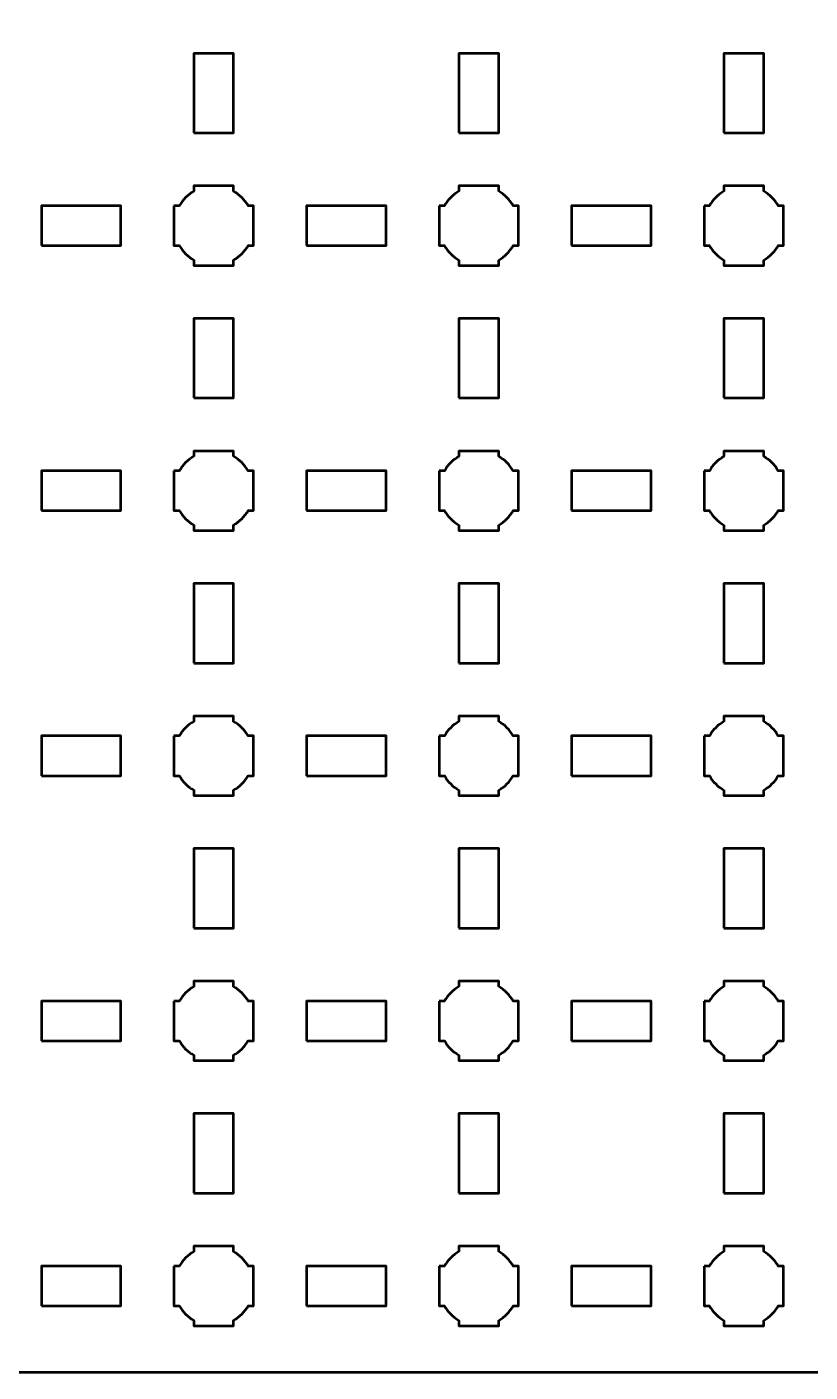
# Model space of a CAD drawing. Header units: centimetres. Extents: x -31.1 to 10.2, y -35.5 to 5.8.
# Drawn here: x -5.91 to 0, y -35.5 to -25.35 of the extents above; entities that cross this region are included whole.
import ezdxf

# ---------------------------------------------------------------- set-up
doc = ezdxf.new("R2010")
doc.units = ezdxf.units.CM
doc.header["$MEASUREMENT"] = 0
doc.layers.add('Layer 1', color=7, linetype='Continuous')

msp = doc.modelspace()

# ---------------------------------------------------------------- linework, layer by layer
at = {"layer": 'Layer 1', "color": 250, "lineweight": 53}
for points in [[(-4.65, -26.15), (-4.35, -26.15), (-4.35, -25.55), (-4.65, -25.55), (-4.65, -26.15)], [(-2.65, -26.15), (-2.35, -26.15), (-2.35, -25.55), (-2.65, -25.55), (-2.65, -26.15)], [(-0.65, -26.15), (-0.35, -26.15), (-0.35, -25.55), (-0.65, -25.55), (-0.65, -26.15)], [(-5.8, -27), (-5.2, -27), (-5.2, -26.7), (-5.8, -26.7), (-5.8, -27)], [(-3.8, -27), (-3.2, -27), (-3.2, -26.7), (-3.8, -26.7), (-3.8, -27)], [(-1.8, -27), (-1.2, -27), (-1.2, -26.7), (-1.8, -26.7), (-1.8, -27)], [(-4.65, -28.15), (-4.35, -28.15), (-4.35, -27.55), (-4.65, -27.55), (-4.65, -28.15)], [(-2.65, -28.15), (-2.35, -28.15), (-2.35, -27.55), (-2.65, -27.55), (-2.65, -28.15)], [(-0.65, -28.15), (-0.35, -28.15), (-0.35, -27.55), (-0.65, -27.55), (-0.65, -28.15)], [(-5.8, -29), (-5.2, -29), (-5.2, -28.7), (-5.8, -28.7), (-5.8, -29)], [(-3.8, -29), (-3.2, -29), (-3.2, -28.7), (-3.8, -28.7), (-3.8, -29)], [(-1.8, -29), (-1.2, -29), (-1.2, -28.7), (-1.8, -28.7), (-1.8, -29)], [(-4.65, -30.15), (-4.35, -30.15), (-4.35, -29.55), (-4.65, -29.55), (-4.65, -30.15)], [(-2.65, -30.15), (-2.35, -30.15), (-2.35, -29.55), (-2.65, -29.55), (-2.65, -30.15)], [(-0.65, -30.15), (-0.35, -30.15), (-0.35, -29.55), (-0.65, -29.55), (-0.65, -30.15)], [(-5.8, -31), (-5.2, -31), (-5.2, -30.7), (-5.8, -30.7), (-5.8, -31)], [(-3.8, -31), (-3.2, -31), (-3.2, -30.7), (-3.8, -30.7), (-3.8, -31)], [(-1.8, -31), (-1.2, -31), (-1.2, -30.7), (-1.8, -30.7), (-1.8, -31)], [(-4.65, -32.15), (-4.35, -32.15), (-4.35, -31.55), (-4.65, -31.55), (-4.65, -32.15)], [(-2.65, -32.15), (-2.35, -32.15), (-2.35, -31.55), (-2.65, -31.55), (-2.65, -32.15)], [(-0.65, -32.15), (-0.35, -32.15), (-0.35, -31.55), (-0.65, -31.55), (-0.65, -32.15)], [(-5.8, -33), (-5.2, -33), (-5.2, -32.7), (-5.8, -32.7), (-5.8, -33)], [(-3.8, -33), (-3.2, -33), (-3.2, -32.7), (-3.8, -32.7), (-3.8, -33)], [(-1.8, -33), (-1.2, -33), (-1.2, -32.7), (-1.8, -32.7), (-1.8, -33)], [(-4.65, -34.15), (-4.35, -34.15), (-4.35, -33.55), (-4.65, -33.55), (-4.65, -34.15)], [(-2.65, -34.15), (-2.35, -34.15), (-2.35, -33.55), (-2.65, -33.55), (-2.65, -34.15)], [(-0.65, -34.15), (-0.35, -34.15), (-0.35, -33.55), (-0.65, -33.55), (-0.65, -34.15)], [(-5.8, -35), (-5.2, -35), (-5.2, -34.7), (-5.8, -34.7), (-5.8, -35)], [(-3.8, -35), (-3.2, -35), (-3.2, -34.7), (-3.8, -34.7), (-3.8, -35)], [(-1.8, -35), (-1.2, -35), (-1.2, -34.7), (-1.8, -34.7), (-1.8, -35)]]:
    msp.add_lwpolyline(points, close=True, dxfattribs=at)
msp.add_open_spline([(-31.15, -35), (-31.15, -35), (-31.15, 5.3), (-31.15, 5.3), (-31.15, 5.3), (-31.15, 5.57609), (-30.92609, 5.8), (-30.65, 5.8), (-30.65, 5.8), (-30.65, 5.8), (9.65, 5.8), (9.65, 5.8), (9.65, 5.8), (9.92609, 5.8), (10.15, 5.57609), (10.15, 5.3), (10.15, 5.3), (10.15, 5.3), (10.15, -35), (10.15, -35), (10.15, -35), (10.15, -35.27609), (9.92609, -35.5), (9.65, -35.5), (9.65, -35.5), (9.65, -35.5), (-30.65, -35.5), (-30.65, -35.5), (-30.65, -35.5), (-30.92609, -35.5), (-31.15, -35.27609), (-31.15, -35)], degree=3, knots=[0, 0, 0, 0, 0.125, 0.125, 0.125, 0.125, 0.25, 0.25, 0.25, 0.25, 0.375, 0.375, 0.375, 0.375, 0.5, 0.5, 0.5, 0.5, 0.625, 0.625, 0.625, 0.625, 0.75, 0.75, 0.75, 0.75, 0.875, 0.875, 0.875, 0.875, 1, 1, 1, 1], dxfattribs=at)
at = {"layer": 'Layer 1', "lineweight": 53}
for points in [[(-4.8, -26.7), (-4.8, -26.7), (-4.75985, -26.7), (-4.75985, -26.7), (-4.75985, -26.7), (-4.7335, -26.65447), (-4.69553, -26.6165), (-4.65, -26.59015), (-4.65, -26.59015), (-4.65, -26.59015), (-4.65, -26.55), (-4.65, -26.55), (-4.65, -26.55), (-4.65, -26.55), (-4.5, -26.55), (-4.5, -26.55), (-4.5, -26.55), (-4.5, -26.55), (-4.35, -26.55), (-4.35, -26.55), (-4.35, -26.55), (-4.35, -26.55), (-4.35, -26.59015), (-4.35, -26.59015), (-4.35, -26.59015), (-4.30447, -26.6165), (-4.2665, -26.65447), (-4.24015, -26.7), (-4.24015, -26.7), (-4.24015, -26.7), (-4.2, -26.7), (-4.2, -26.7), (-4.2, -26.7), (-4.2, -26.7), (-4.2, -26.85), (-4.2, -26.85), (-4.2, -26.85), (-4.2, -26.85), (-4.2, -27), (-4.2, -27), (-4.2, -27), (-4.2, -27), (-4.24015, -27), (-4.24015, -27), (-4.24015, -27), (-4.2665, -27.04553), (-4.30447, -27.0835), (-4.35, -27.10985), (-4.35, -27.10985), (-4.35, -27.10985), (-4.35, -27.15), (-4.35, -27.15), (-4.35, -27.15), (-4.35, -27.15), (-4.5, -27.15), (-4.5, -27.15), (-4.5, -27.15), (-4.5, -27.15), (-4.65, -27.15), (-4.65, -27.15), (-4.65, -27.15), (-4.65, -27.15), (-4.65, -27.10985), (-4.65, -27.10985), (-4.65, -27.10985), (-4.69553, -27.0835), (-4.7335, -27.04553), (-4.75985, -27), (-4.75985, -27), (-4.75985, -27), (-4.8, -27), (-4.8, -27), (-4.8, -27), (-4.8, -27), (-4.8, -26.85), (-4.8, -26.85), (-4.8, -26.85), (-4.8, -26.85), (-4.8, -26.7), (-4.8, -26.7)], [(-2.8, -26.7), (-2.8, -26.7), (-2.75985, -26.7), (-2.75985, -26.7), (-2.75985, -26.7), (-2.7335, -26.65447), (-2.69553, -26.6165), (-2.65, -26.59015), (-2.65, -26.59015), (-2.65, -26.59015), (-2.65, -26.55), (-2.65, -26.55), (-2.65, -26.55), (-2.65, -26.55), (-2.5, -26.55), (-2.5, -26.55), (-2.5, -26.55), (-2.5, -26.55), (-2.35, -26.55), (-2.35, -26.55), (-2.35, -26.55), (-2.35, -26.55), (-2.35, -26.59015), (-2.35, -26.59015), (-2.35, -26.59015), (-2.30447, -26.6165), (-2.2665, -26.65447), (-2.24015, -26.7), (-2.24015, -26.7), (-2.24015, -26.7), (-2.2, -26.7), (-2.2, -26.7), (-2.2, -26.7), (-2.2, -26.7), (-2.2, -26.85), (-2.2, -26.85), (-2.2, -26.85), (-2.2, -26.85), (-2.2, -27), (-2.2, -27), (-2.2, -27), (-2.2, -27), (-2.24015, -27), (-2.24015, -27), (-2.24015, -27), (-2.2665, -27.04553), (-2.30447, -27.0835), (-2.35, -27.10985), (-2.35, -27.10985), (-2.35, -27.10985), (-2.35, -27.15), (-2.35, -27.15), (-2.35, -27.15), (-2.35, -27.15), (-2.5, -27.15), (-2.5, -27.15), (-2.5, -27.15), (-2.5, -27.15), (-2.65, -27.15), (-2.65, -27.15), (-2.65, -27.15), (-2.65, -27.15), (-2.65, -27.10985), (-2.65, -27.10985), (-2.65, -27.10985), (-2.69553, -27.0835), (-2.7335, -27.04553), (-2.75985, -27), (-2.75985, -27), (-2.75985, -27), (-2.8, -27), (-2.8, -27), (-2.8, -27), (-2.8, -27), (-2.8, -26.85), (-2.8, -26.85), (-2.8, -26.85), (-2.8, -26.85), (-2.8, -26.7), (-2.8, -26.7)], [(-0.8, -26.7), (-0.8, -26.7), (-0.75985, -26.7), (-0.75985, -26.7), (-0.75985, -26.7), (-0.7335, -26.65447), (-0.69553, -26.6165), (-0.65, -26.59015), (-0.65, -26.59015), (-0.65, -26.59015), (-0.65, -26.55), (-0.65, -26.55), (-0.65, -26.55), (-0.65, -26.55), (-0.5, -26.55), (-0.5, -26.55), (-0.5, -26.55), (-0.5, -26.55), (-0.35, -26.55), (-0.35, -26.55), (-0.35, -26.55), (-0.35, -26.55), (-0.35, -26.59015), (-0.35, -26.59015), (-0.35, -26.59015), (-0.30447, -26.6165), (-0.2665, -26.65447), (-0.24015, -26.7), (-0.24015, -26.7), (-0.24015, -26.7), (-0.2, -26.7), (-0.2, -26.7), (-0.2, -26.7), (-0.2, -26.7), (-0.2, -26.85), (-0.2, -26.85), (-0.2, -26.85), (-0.2, -26.85), (-0.2, -27), (-0.2, -27), (-0.2, -27), (-0.2, -27), (-0.24015, -27), (-0.24015, -27), (-0.24015, -27), (-0.2665, -27.04553), (-0.30447, -27.0835), (-0.35, -27.10985), (-0.35, -27.10985), (-0.35, -27.10985), (-0.35, -27.15), (-0.35, -27.15), (-0.35, -27.15), (-0.35, -27.15), (-0.5, -27.15), (-0.5, -27.15), (-0.5, -27.15), (-0.5, -27.15), (-0.65, -27.15), (-0.65, -27.15), (-0.65, -27.15), (-0.65, -27.15), (-0.65, -27.10985), (-0.65, -27.10985), (-0.65, -27.10985), (-0.69553, -27.0835), (-0.7335, -27.04553), (-0.75985, -27), (-0.75985, -27), (-0.75985, -27), (-0.8, -27), (-0.8, -27), (-0.8, -27), (-0.8, -27), (-0.8, -26.85), (-0.8, -26.85), (-0.8, -26.85), (-0.8, -26.85), (-0.8, -26.7), (-0.8, -26.7)], [(-4.8, -28.7), (-4.8, -28.7), (-4.75985, -28.7), (-4.75985, -28.7), (-4.75985, -28.7), (-4.7335, -28.65447), (-4.69553, -28.6165), (-4.65, -28.59015), (-4.65, -28.59015), (-4.65, -28.59015), (-4.65, -28.55), (-4.65, -28.55), (-4.65, -28.55), (-4.65, -28.55), (-4.5, -28.55), (-4.5, -28.55), (-4.5, -28.55), (-4.5, -28.55), (-4.35, -28.55), (-4.35, -28.55), (-4.35, -28.55), (-4.35, -28.55), (-4.35, -28.59015), (-4.35, -28.59015), (-4.35, -28.59015), (-4.30447, -28.6165), (-4.2665, -28.65447), (-4.24015, -28.7), (-4.24015, -28.7), (-4.24015, -28.7), (-4.2, -28.7), (-4.2, -28.7), (-4.2, -28.7), (-4.2, -28.7), (-4.2, -28.85), (-4.2, -28.85), (-4.2, -28.85), (-4.2, -28.85), (-4.2, -29), (-4.2, -29), (-4.2, -29), (-4.2, -29), (-4.24015, -29), (-4.24015, -29), (-4.24015, -29), (-4.2665, -29.04553), (-4.30447, -29.0835), (-4.35, -29.10985), (-4.35, -29.10985), (-4.35, -29.10985), (-4.35, -29.15), (-4.35, -29.15), (-4.35, -29.15), (-4.35, -29.15), (-4.5, -29.15), (-4.5, -29.15), (-4.5, -29.15), (-4.5, -29.15), (-4.65, -29.15), (-4.65, -29.15), (-4.65, -29.15), (-4.65, -29.15), (-4.65, -29.10985), (-4.65, -29.10985), (-4.65, -29.10985), (-4.69553, -29.0835), (-4.7335, -29.04553), (-4.75985, -29), (-4.75985, -29), (-4.75985, -29), (-4.8, -29), (-4.8, -29), (-4.8, -29), (-4.8, -29), (-4.8, -28.85), (-4.8, -28.85), (-4.8, -28.85), (-4.8, -28.85), (-4.8, -28.7), (-4.8, -28.7)], [(-2.8, -28.7), (-2.8, -28.7), (-2.75985, -28.7), (-2.75985, -28.7), (-2.75985, -28.7), (-2.7335, -28.65447), (-2.69553, -28.6165), (-2.65, -28.59015), (-2.65, -28.59015), (-2.65, -28.59015), (-2.65, -28.55), (-2.65, -28.55), (-2.65, -28.55), (-2.65, -28.55), (-2.5, -28.55), (-2.5, -28.55), (-2.5, -28.55), (-2.5, -28.55), (-2.35, -28.55), (-2.35, -28.55), (-2.35, -28.55), (-2.35, -28.55), (-2.35, -28.59015), (-2.35, -28.59015), (-2.35, -28.59015), (-2.30447, -28.6165), (-2.2665, -28.65447), (-2.24015, -28.7), (-2.24015, -28.7), (-2.24015, -28.7), (-2.2, -28.7), (-2.2, -28.7), (-2.2, -28.7), (-2.2, -28.7), (-2.2, -28.85), (-2.2, -28.85), (-2.2, -28.85), (-2.2, -28.85), (-2.2, -29), (-2.2, -29), (-2.2, -29), (-2.2, -29), (-2.24015, -29), (-2.24015, -29), (-2.24015, -29), (-2.2665, -29.04553), (-2.30447, -29.0835), (-2.35, -29.10985), (-2.35, -29.10985), (-2.35, -29.10985), (-2.35, -29.15), (-2.35, -29.15), (-2.35, -29.15), (-2.35, -29.15), (-2.5, -29.15), (-2.5, -29.15), (-2.5, -29.15), (-2.5, -29.15), (-2.65, -29.15), (-2.65, -29.15), (-2.65, -29.15), (-2.65, -29.15), (-2.65, -29.10985), (-2.65, -29.10985), (-2.65, -29.10985), (-2.69553, -29.0835), (-2.7335, -29.04553), (-2.75985, -29), (-2.75985, -29), (-2.75985, -29), (-2.8, -29), (-2.8, -29), (-2.8, -29), (-2.8, -29), (-2.8, -28.85), (-2.8, -28.85), (-2.8, -28.85), (-2.8, -28.85), (-2.8, -28.7), (-2.8, -28.7)], [(-0.8, -28.7), (-0.8, -28.7), (-0.75985, -28.7), (-0.75985, -28.7), (-0.75985, -28.7), (-0.7335, -28.65447), (-0.69553, -28.6165), (-0.65, -28.59015), (-0.65, -28.59015), (-0.65, -28.59015), (-0.65, -28.55), (-0.65, -28.55), (-0.65, -28.55), (-0.65, -28.55), (-0.5, -28.55), (-0.5, -28.55), (-0.5, -28.55), (-0.5, -28.55), (-0.35, -28.55), (-0.35, -28.55), (-0.35, -28.55), (-0.35, -28.55), (-0.35, -28.59015), (-0.35, -28.59015), (-0.35, -28.59015), (-0.30447, -28.6165), (-0.2665, -28.65447), (-0.24015, -28.7), (-0.24015, -28.7), (-0.24015, -28.7), (-0.2, -28.7), (-0.2, -28.7), (-0.2, -28.7), (-0.2, -28.7), (-0.2, -28.85), (-0.2, -28.85), (-0.2, -28.85), (-0.2, -28.85), (-0.2, -29), (-0.2, -29), (-0.2, -29), (-0.2, -29), (-0.24015, -29), (-0.24015, -29), (-0.24015, -29), (-0.2665, -29.04553), (-0.30447, -29.0835), (-0.35, -29.10985), (-0.35, -29.10985), (-0.35, -29.10985), (-0.35, -29.15), (-0.35, -29.15), (-0.35, -29.15), (-0.35, -29.15), (-0.5, -29.15), (-0.5, -29.15), (-0.5, -29.15), (-0.5, -29.15), (-0.65, -29.15), (-0.65, -29.15), (-0.65, -29.15), (-0.65, -29.15), (-0.65, -29.10985), (-0.65, -29.10985), (-0.65, -29.10985), (-0.69553, -29.0835), (-0.7335, -29.04553), (-0.75985, -29), (-0.75985, -29), (-0.75985, -29), (-0.8, -29), (-0.8, -29), (-0.8, -29), (-0.8, -29), (-0.8, -28.85), (-0.8, -28.85), (-0.8, -28.85), (-0.8, -28.85), (-0.8, -28.7), (-0.8, -28.7)], [(-4.8, -30.7), (-4.8, -30.7), (-4.75985, -30.7), (-4.75985, -30.7), (-4.75985, -30.7), (-4.7335, -30.65447), (-4.69553, -30.6165), (-4.65, -30.59015), (-4.65, -30.59015), (-4.65, -30.59015), (-4.65, -30.55), (-4.65, -30.55), (-4.65, -30.55), (-4.65, -30.55), (-4.5, -30.55), (-4.5, -30.55), (-4.5, -30.55), (-4.5, -30.55), (-4.35, -30.55), (-4.35, -30.55), (-4.35, -30.55), (-4.35, -30.55), (-4.35, -30.59015), (-4.35, -30.59015), (-4.35, -30.59015), (-4.30447, -30.6165), (-4.2665, -30.65447), (-4.24015, -30.7), (-4.24015, -30.7), (-4.24015, -30.7), (-4.2, -30.7), (-4.2, -30.7), (-4.2, -30.7), (-4.2, -30.7), (-4.2, -30.85), (-4.2, -30.85), (-4.2, -30.85), (-4.2, -30.85), (-4.2, -31), (-4.2, -31), (-4.2, -31), (-4.2, -31), (-4.24015, -31), (-4.24015, -31), (-4.24015, -31), (-4.2665, -31.04553), (-4.30447, -31.0835), (-4.35, -31.10985), (-4.35, -31.10985), (-4.35, -31.10985), (-4.35, -31.15), (-4.35, -31.15), (-4.35, -31.15), (-4.35, -31.15), (-4.5, -31.15), (-4.5, -31.15), (-4.5, -31.15), (-4.5, -31.15), (-4.65, -31.15), (-4.65, -31.15), (-4.65, -31.15), (-4.65, -31.15), (-4.65, -31.10985), (-4.65, -31.10985), (-4.65, -31.10985), (-4.69553, -31.0835), (-4.7335, -31.04553), (-4.75985, -31), (-4.75985, -31), (-4.75985, -31), (-4.8, -31), (-4.8, -31), (-4.8, -31), (-4.8, -31), (-4.8, -30.85), (-4.8, -30.85), (-4.8, -30.85), (-4.8, -30.85), (-4.8, -30.7), (-4.8, -30.7)], [(-2.8, -30.7), (-2.8, -30.7), (-2.75985, -30.7), (-2.75985, -30.7), (-2.75985, -30.7), (-2.7335, -30.65447), (-2.69553, -30.6165), (-2.65, -30.59015), (-2.65, -30.59015), (-2.65, -30.59015), (-2.65, -30.55), (-2.65, -30.55), (-2.65, -30.55), (-2.65, -30.55), (-2.5, -30.55), (-2.5, -30.55), (-2.5, -30.55), (-2.5, -30.55), (-2.35, -30.55), (-2.35, -30.55), (-2.35, -30.55), (-2.35, -30.55), (-2.35, -30.59015), (-2.35, -30.59015), (-2.35, -30.59015), (-2.30447, -30.6165), (-2.2665, -30.65447), (-2.24015, -30.7), (-2.24015, -30.7), (-2.24015, -30.7), (-2.2, -30.7), (-2.2, -30.7), (-2.2, -30.7), (-2.2, -30.7), (-2.2, -30.85), (-2.2, -30.85), (-2.2, -30.85), (-2.2, -30.85), (-2.2, -31), (-2.2, -31), (-2.2, -31), (-2.2, -31), (-2.24015, -31), (-2.24015, -31), (-2.24015, -31), (-2.2665, -31.04553), (-2.30447, -31.0835), (-2.35, -31.10985), (-2.35, -31.10985), (-2.35, -31.10985), (-2.35, -31.15), (-2.35, -31.15), (-2.35, -31.15), (-2.35, -31.15), (-2.5, -31.15), (-2.5, -31.15), (-2.5, -31.15), (-2.5, -31.15), (-2.65, -31.15), (-2.65, -31.15), (-2.65, -31.15), (-2.65, -31.15), (-2.65, -31.10985), (-2.65, -31.10985), (-2.65, -31.10985), (-2.69553, -31.0835), (-2.7335, -31.04553), (-2.75985, -31), (-2.75985, -31), (-2.75985, -31), (-2.8, -31), (-2.8, -31), (-2.8, -31), (-2.8, -31), (-2.8, -30.85), (-2.8, -30.85), (-2.8, -30.85), (-2.8, -30.85), (-2.8, -30.7), (-2.8, -30.7)], [(-0.8, -30.7), (-0.8, -30.7), (-0.75985, -30.7), (-0.75985, -30.7), (-0.75985, -30.7), (-0.7335, -30.65447), (-0.69553, -30.6165), (-0.65, -30.59015), (-0.65, -30.59015), (-0.65, -30.59015), (-0.65, -30.55), (-0.65, -30.55), (-0.65, -30.55), (-0.65, -30.55), (-0.5, -30.55), (-0.5, -30.55), (-0.5, -30.55), (-0.5, -30.55), (-0.35, -30.55), (-0.35, -30.55), (-0.35, -30.55), (-0.35, -30.55), (-0.35, -30.59015), (-0.35, -30.59015), (-0.35, -30.59015), (-0.30447, -30.6165), (-0.2665, -30.65447), (-0.24015, -30.7), (-0.24015, -30.7), (-0.24015, -30.7), (-0.2, -30.7), (-0.2, -30.7), (-0.2, -30.7), (-0.2, -30.7), (-0.2, -30.85), (-0.2, -30.85), (-0.2, -30.85), (-0.2, -30.85), (-0.2, -31), (-0.2, -31), (-0.2, -31), (-0.2, -31), (-0.24015, -31), (-0.24015, -31), (-0.24015, -31), (-0.2665, -31.04553), (-0.30447, -31.0835), (-0.35, -31.10985), (-0.35, -31.10985), (-0.35, -31.10985), (-0.35, -31.15), (-0.35, -31.15), (-0.35, -31.15), (-0.35, -31.15), (-0.5, -31.15), (-0.5, -31.15), (-0.5, -31.15), (-0.5, -31.15), (-0.65, -31.15), (-0.65, -31.15), (-0.65, -31.15), (-0.65, -31.15), (-0.65, -31.10985), (-0.65, -31.10985), (-0.65, -31.10985), (-0.69553, -31.0835), (-0.7335, -31.04553), (-0.75985, -31), (-0.75985, -31), (-0.75985, -31), (-0.8, -31), (-0.8, -31), (-0.8, -31), (-0.8, -31), (-0.8, -30.85), (-0.8, -30.85), (-0.8, -30.85), (-0.8, -30.85), (-0.8, -30.7), (-0.8, -30.7)], [(-4.8, -32.7), (-4.8, -32.7), (-4.75985, -32.7), (-4.75985, -32.7), (-4.75985, -32.7), (-4.7335, -32.65447), (-4.69553, -32.6165), (-4.65, -32.59015), (-4.65, -32.59015), (-4.65, -32.59015), (-4.65, -32.55), (-4.65, -32.55), (-4.65, -32.55), (-4.65, -32.55), (-4.5, -32.55), (-4.5, -32.55), (-4.5, -32.55), (-4.5, -32.55), (-4.35, -32.55), (-4.35, -32.55), (-4.35, -32.55), (-4.35, -32.55), (-4.35, -32.59015), (-4.35, -32.59015), (-4.35, -32.59015), (-4.30447, -32.6165), (-4.2665, -32.65447), (-4.24015, -32.7), (-4.24015, -32.7), (-4.24015, -32.7), (-4.2, -32.7), (-4.2, -32.7), (-4.2, -32.7), (-4.2, -32.7), (-4.2, -32.85), (-4.2, -32.85), (-4.2, -32.85), (-4.2, -32.85), (-4.2, -33), (-4.2, -33), (-4.2, -33), (-4.2, -33), (-4.24015, -33), (-4.24015, -33), (-4.24015, -33), (-4.2665, -33.04553), (-4.30447, -33.0835), (-4.35, -33.10985), (-4.35, -33.10985), (-4.35, -33.10985), (-4.35, -33.15), (-4.35, -33.15), (-4.35, -33.15), (-4.35, -33.15), (-4.5, -33.15), (-4.5, -33.15), (-4.5, -33.15), (-4.5, -33.15), (-4.65, -33.15), (-4.65, -33.15), (-4.65, -33.15), (-4.65, -33.15), (-4.65, -33.10985), (-4.65, -33.10985), (-4.65, -33.10985), (-4.69553, -33.0835), (-4.7335, -33.04553), (-4.75985, -33), (-4.75985, -33), (-4.75985, -33), (-4.8, -33), (-4.8, -33), (-4.8, -33), (-4.8, -33), (-4.8, -32.85), (-4.8, -32.85), (-4.8, -32.85), (-4.8, -32.85), (-4.8, -32.7), (-4.8, -32.7)], [(-2.8, -32.7), (-2.8, -32.7), (-2.75985, -32.7), (-2.75985, -32.7), (-2.75985, -32.7), (-2.7335, -32.65447), (-2.69553, -32.6165), (-2.65, -32.59015), (-2.65, -32.59015), (-2.65, -32.59015), (-2.65, -32.55), (-2.65, -32.55), (-2.65, -32.55), (-2.65, -32.55), (-2.5, -32.55), (-2.5, -32.55), (-2.5, -32.55), (-2.5, -32.55), (-2.35, -32.55), (-2.35, -32.55), (-2.35, -32.55), (-2.35, -32.55), (-2.35, -32.59015), (-2.35, -32.59015), (-2.35, -32.59015), (-2.30447, -32.6165), (-2.2665, -32.65447), (-2.24015, -32.7), (-2.24015, -32.7), (-2.24015, -32.7), (-2.2, -32.7), (-2.2, -32.7), (-2.2, -32.7), (-2.2, -32.7), (-2.2, -32.85), (-2.2, -32.85), (-2.2, -32.85), (-2.2, -32.85), (-2.2, -33), (-2.2, -33), (-2.2, -33), (-2.2, -33), (-2.24015, -33), (-2.24015, -33), (-2.24015, -33), (-2.2665, -33.04553), (-2.30447, -33.0835), (-2.35, -33.10985), (-2.35, -33.10985), (-2.35, -33.10985), (-2.35, -33.15), (-2.35, -33.15), (-2.35, -33.15), (-2.35, -33.15), (-2.5, -33.15), (-2.5, -33.15), (-2.5, -33.15), (-2.5, -33.15), (-2.65, -33.15), (-2.65, -33.15), (-2.65, -33.15), (-2.65, -33.15), (-2.65, -33.10985), (-2.65, -33.10985), (-2.65, -33.10985), (-2.69553, -33.0835), (-2.7335, -33.04553), (-2.75985, -33), (-2.75985, -33), (-2.75985, -33), (-2.8, -33), (-2.8, -33), (-2.8, -33), (-2.8, -33), (-2.8, -32.85), (-2.8, -32.85), (-2.8, -32.85), (-2.8, -32.85), (-2.8, -32.7), (-2.8, -32.7)], [(-0.8, -32.7), (-0.8, -32.7), (-0.75985, -32.7), (-0.75985, -32.7), (-0.75985, -32.7), (-0.7335, -32.65447), (-0.69553, -32.6165), (-0.65, -32.59015), (-0.65, -32.59015), (-0.65, -32.59015), (-0.65, -32.55), (-0.65, -32.55), (-0.65, -32.55), (-0.65, -32.55), (-0.5, -32.55), (-0.5, -32.55), (-0.5, -32.55), (-0.5, -32.55), (-0.35, -32.55), (-0.35, -32.55), (-0.35, -32.55), (-0.35, -32.55), (-0.35, -32.59015), (-0.35, -32.59015), (-0.35, -32.59015), (-0.30447, -32.6165), (-0.2665, -32.65447), (-0.24015, -32.7), (-0.24015, -32.7), (-0.24015, -32.7), (-0.2, -32.7), (-0.2, -32.7), (-0.2, -32.7), (-0.2, -32.7), (-0.2, -32.85), (-0.2, -32.85), (-0.2, -32.85), (-0.2, -32.85), (-0.2, -33), (-0.2, -33), (-0.2, -33), (-0.2, -33), (-0.24015, -33), (-0.24015, -33), (-0.24015, -33), (-0.2665, -33.04553), (-0.30447, -33.0835), (-0.35, -33.10985), (-0.35, -33.10985), (-0.35, -33.10985), (-0.35, -33.15), (-0.35, -33.15), (-0.35, -33.15), (-0.35, -33.15), (-0.5, -33.15), (-0.5, -33.15), (-0.5, -33.15), (-0.5, -33.15), (-0.65, -33.15), (-0.65, -33.15), (-0.65, -33.15), (-0.65, -33.15), (-0.65, -33.10985), (-0.65, -33.10985), (-0.65, -33.10985), (-0.69553, -33.0835), (-0.7335, -33.04553), (-0.75985, -33), (-0.75985, -33), (-0.75985, -33), (-0.8, -33), (-0.8, -33), (-0.8, -33), (-0.8, -33), (-0.8, -32.85), (-0.8, -32.85), (-0.8, -32.85), (-0.8, -32.85), (-0.8, -32.7), (-0.8, -32.7)], [(-4.8, -34.7), (-4.8, -34.7), (-4.75985, -34.7), (-4.75985, -34.7), (-4.75985, -34.7), (-4.7335, -34.65447), (-4.69553, -34.6165), (-4.65, -34.59015), (-4.65, -34.59015), (-4.65, -34.59015), (-4.65, -34.55), (-4.65, -34.55), (-4.65, -34.55), (-4.65, -34.55), (-4.5, -34.55), (-4.5, -34.55), (-4.5, -34.55), (-4.5, -34.55), (-4.35, -34.55), (-4.35, -34.55), (-4.35, -34.55), (-4.35, -34.55), (-4.35, -34.59015), (-4.35, -34.59015), (-4.35, -34.59015), (-4.30447, -34.6165), (-4.2665, -34.65447), (-4.24015, -34.7), (-4.24015, -34.7), (-4.24015, -34.7), (-4.2, -34.7), (-4.2, -34.7), (-4.2, -34.7), (-4.2, -34.7), (-4.2, -34.85), (-4.2, -34.85), (-4.2, -34.85), (-4.2, -34.85), (-4.2, -35), (-4.2, -35), (-4.2, -35), (-4.2, -35), (-4.24015, -35), (-4.24015, -35), (-4.24015, -35), (-4.2665, -35.04553), (-4.30447, -35.0835), (-4.35, -35.10985), (-4.35, -35.10985), (-4.35, -35.10985), (-4.35, -35.15), (-4.35, -35.15), (-4.35, -35.15), (-4.35, -35.15), (-4.5, -35.15), (-4.5, -35.15), (-4.5, -35.15), (-4.5, -35.15), (-4.65, -35.15), (-4.65, -35.15), (-4.65, -35.15), (-4.65, -35.15), (-4.65, -35.10985), (-4.65, -35.10985), (-4.65, -35.10985), (-4.69553, -35.0835), (-4.7335, -35.04553), (-4.75985, -35), (-4.75985, -35), (-4.75985, -35), (-4.8, -35), (-4.8, -35), (-4.8, -35), (-4.8, -35), (-4.8, -34.85), (-4.8, -34.85), (-4.8, -34.85), (-4.8, -34.85), (-4.8, -34.7), (-4.8, -34.7)], [(-2.8, -34.7), (-2.8, -34.7), (-2.75985, -34.7), (-2.75985, -34.7), (-2.75985, -34.7), (-2.7335, -34.65447), (-2.69553, -34.6165), (-2.65, -34.59015), (-2.65, -34.59015), (-2.65, -34.59015), (-2.65, -34.55), (-2.65, -34.55), (-2.65, -34.55), (-2.65, -34.55), (-2.5, -34.55), (-2.5, -34.55), (-2.5, -34.55), (-2.5, -34.55), (-2.35, -34.55), (-2.35, -34.55), (-2.35, -34.55), (-2.35, -34.55), (-2.35, -34.59015), (-2.35, -34.59015), (-2.35, -34.59015), (-2.30447, -34.6165), (-2.2665, -34.65447), (-2.24015, -34.7), (-2.24015, -34.7), (-2.24015, -34.7), (-2.2, -34.7), (-2.2, -34.7), (-2.2, -34.7), (-2.2, -34.7), (-2.2, -34.85), (-2.2, -34.85), (-2.2, -34.85), (-2.2, -34.85), (-2.2, -35), (-2.2, -35), (-2.2, -35), (-2.2, -35), (-2.24015, -35), (-2.24015, -35), (-2.24015, -35), (-2.2665, -35.04553), (-2.30447, -35.0835), (-2.35, -35.10985), (-2.35, -35.10985), (-2.35, -35.10985), (-2.35, -35.15), (-2.35, -35.15), (-2.35, -35.15), (-2.35, -35.15), (-2.5, -35.15), (-2.5, -35.15), (-2.5, -35.15), (-2.5, -35.15), (-2.65, -35.15), (-2.65, -35.15), (-2.65, -35.15), (-2.65, -35.15), (-2.65, -35.10985), (-2.65, -35.10985), (-2.65, -35.10985), (-2.69553, -35.0835), (-2.7335, -35.04553), (-2.75985, -35), (-2.75985, -35), (-2.75985, -35), (-2.8, -35), (-2.8, -35), (-2.8, -35), (-2.8, -35), (-2.8, -34.85), (-2.8, -34.85), (-2.8, -34.85), (-2.8, -34.85), (-2.8, -34.7), (-2.8, -34.7)], [(-0.8, -34.7), (-0.8, -34.7), (-0.75985, -34.7), (-0.75985, -34.7), (-0.75985, -34.7), (-0.7335, -34.65447), (-0.69553, -34.6165), (-0.65, -34.59015), (-0.65, -34.59015), (-0.65, -34.59015), (-0.65, -34.55), (-0.65, -34.55), (-0.65, -34.55), (-0.65, -34.55), (-0.5, -34.55), (-0.5, -34.55), (-0.5, -34.55), (-0.5, -34.55), (-0.35, -34.55), (-0.35, -34.55), (-0.35, -34.55), (-0.35, -34.55), (-0.35, -34.59015), (-0.35, -34.59015), (-0.35, -34.59015), (-0.30447, -34.6165), (-0.2665, -34.65447), (-0.24015, -34.7), (-0.24015, -34.7), (-0.24015, -34.7), (-0.2, -34.7), (-0.2, -34.7), (-0.2, -34.7), (-0.2, -34.7), (-0.2, -34.85), (-0.2, -34.85), (-0.2, -34.85), (-0.2, -34.85), (-0.2, -35), (-0.2, -35), (-0.2, -35), (-0.2, -35), (-0.24015, -35), (-0.24015, -35), (-0.24015, -35), (-0.2665, -35.04553), (-0.30447, -35.0835), (-0.35, -35.10985), (-0.35, -35.10985), (-0.35, -35.10985), (-0.35, -35.15), (-0.35, -35.15), (-0.35, -35.15), (-0.35, -35.15), (-0.5, -35.15), (-0.5, -35.15), (-0.5, -35.15), (-0.5, -35.15), (-0.65, -35.15), (-0.65, -35.15), (-0.65, -35.15), (-0.65, -35.15), (-0.65, -35.10985), (-0.65, -35.10985), (-0.65, -35.10985), (-0.69553, -35.0835), (-0.7335, -35.04553), (-0.75985, -35), (-0.75985, -35), (-0.75985, -35), (-0.8, -35), (-0.8, -35), (-0.8, -35), (-0.8, -35), (-0.8, -34.85), (-0.8, -34.85), (-0.8, -34.85), (-0.8, -34.85), (-0.8, -34.7), (-0.8, -34.7)]]:
    msp.add_open_spline(points, degree=3, knots=[0, 0, 0, 0, 0.05, 0.05, 0.05, 0.05, 0.1, 0.1, 0.1, 0.1, 0.15, 0.15, 0.15, 0.15, 0.2, 0.2, 0.2, 0.2, 0.25, 0.25, 0.25, 0.25, 0.3, 0.3, 0.3, 0.3, 0.35, 0.35, 0.35, 0.35, 0.4, 0.4, 0.4, 0.4, 0.45, 0.45, 0.45, 0.45, 0.5, 0.5, 0.5, 0.5, 0.55, 0.55, 0.55, 0.55, 0.6, 0.6, 0.6, 0.6, 0.65, 0.65, 0.65, 0.65, 0.7, 0.7, 0.7, 0.7, 0.75, 0.75, 0.75, 0.75, 0.8, 0.8, 0.8, 0.8, 0.85, 0.85, 0.85, 0.85, 0.9, 0.9, 0.9, 0.9, 0.95, 0.95, 0.95, 0.95, 1, 1, 1, 1], dxfattribs=at)

doc.saveas('drawing.dxf')
